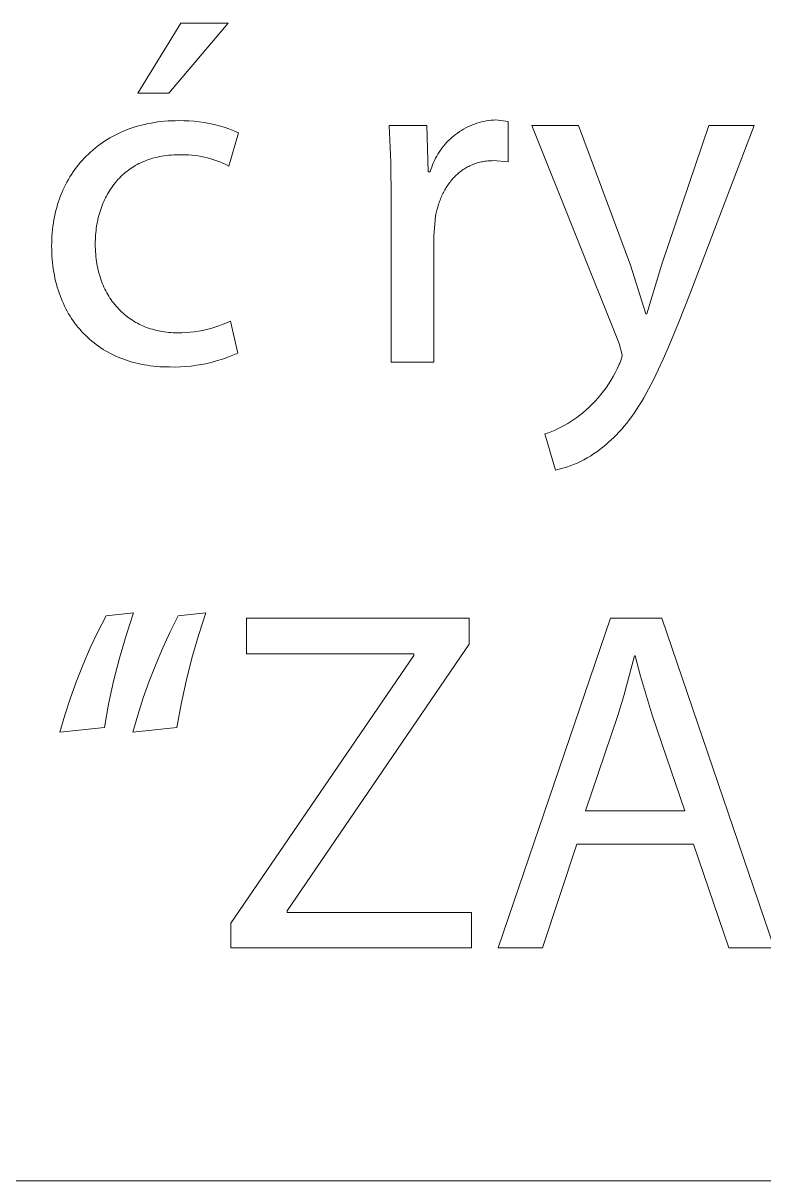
# Model space of a CAD drawing. Header units: millimetres. Extents: x 1383 to 4664, y -160 to 2132.
# Drawn here: x 3868.9 to 3918.6, y -159.9 to -82.2 of the extents above; entities that cross this region are included whole.
import ezdxf

# ---------------------------------------------------------------- set-up
doc = ezdxf.new("R2010")
doc.units = ezdxf.units.MM
doc.header["$MEASUREMENT"] = 0
doc.layers.add('Domyślny', color=7, linetype='Continuous', true_color=0x000000)

msp = doc.modelspace()

# ---------------------------------------------------------------- linework, layer by layer
at = {"layer": 'Domyślny', "color": 18, "lineweight": 15, "true_color": 0x000000}
for p, q in [((3876.548, -86.912), (3879.432, -82.213)), ((3882.623, -82.213), (3878.624, -86.912)), ((3879.432, -82.213), (3882.623, -82.213)), ((3878.624, -86.912), (3876.548, -86.912)), ((3875.589, -89.466), (3875.783, -89.387)), ((3875.783, -89.387), (3875.98, -89.313)), ((3875.98, -89.313), (3876.18, -89.243)), ((3876.18, -89.243), (3876.384, -89.178)), ((3876.384, -89.178), (3876.59, -89.117)), ((3876.59, -89.117), (3876.8, -89.061)), ((3876.8, -89.061), (3877.013, -89.009)), ((3877.013, -89.009), (3877.229, -88.962)), ((3877.229, -88.962), (3877.447, -88.92)), ((3877.447, -88.92), (3877.669, -88.882)), ((3877.669, -88.882), (3877.894, -88.85)), ((3877.894, -88.85), (3878.121, -88.822)), ((3878.121, -88.822), (3878.352, -88.799)), ((3878.352, -88.799), (3878.585, -88.781)), ((3878.585, -88.781), (3878.821, -88.768)), ((3878.821, -88.768), (3879.06, -88.761)), ((3879.06, -88.761), (3879.301, -88.758)), ((3879.301, -88.758), (3879.644, -88.761)), ((3879.644, -88.761), (3879.987, -88.775)), ((3879.987, -88.775), (3880.33, -88.802)), ((3880.33, -88.802), (3880.671, -88.84)), ((3880.671, -88.84), (3881.011, -88.89)), ((3881.011, -88.89), (3881.348, -88.952)), ((3881.348, -88.952), (3881.684, -89.026)), ((3881.684, -89.026), (3882.016, -89.111)), ((3882.016, -89.111), (3882.346, -89.208)), ((3882.346, -89.208), (3882.672, -89.316)), ((3882.672, -89.316), (3882.993, -89.436)), ((3893.524, -91.554), (3893.417, -89.075)), ((3893.417, -89.075), (3895.952, -89.075)), ((3895.952, -89.075), (3896.051, -92.189)), ((3898.283, -89.41), (3898.422, -89.328)), ((3898.422, -89.328), (3898.565, -89.251)), ((3898.565, -89.251), (3898.71, -89.178)), ((3898.71, -89.178), (3898.857, -89.111)), ((3898.857, -89.111), (3899.007, -89.048)), ((3899.007, -89.048), (3899.158, -88.991)), ((3899.158, -88.991), (3899.312, -88.939)), ((3899.312, -88.939), (3899.467, -88.892)), ((3899.467, -88.892), (3899.624, -88.85)), ((3899.624, -88.85), (3899.782, -88.814)), ((3899.782, -88.814), (3899.941, -88.783)), ((3899.941, -88.783), (3900.101, -88.758)), ((3900.101, -88.758), (3900.262, -88.738)), ((3900.262, -88.738), (3900.423, -88.723)), ((3900.423, -88.723), (3900.585, -88.714)), ((3900.585, -88.714), (3901.404, -88.813)), ((3901.404, -88.813), (3901.404, -91.533)), ((3908.86, -103.725), (3902.993, -89.074)), ((3902.993, -89.074), (3906.14, -89.074)), ((3906.14, -89.074), (3909.625, -98.459)), ((3911.723, -98.405), (3914.88, -89.074)), ((3917.929, -89.074), (3913.602, -100.404)), ((3914.88, -89.074), (3917.929, -89.074)), ((3874.158, -90.248), (3874.325, -90.136)), ((3874.325, -90.136), (3874.496, -90.028)), ((3874.496, -90.028), (3874.669, -89.924)), ((3874.669, -89.924), (3874.846, -89.824)), ((3874.846, -89.824), (3875.027, -89.728)), ((3875.027, -89.728), (3875.211, -89.637)), ((3875.211, -89.637), (3875.398, -89.549)), ((3875.398, -89.549), (3875.589, -89.466)), ((3883.311, -89.567), (3882.655, -91.806)), ((3882.993, -89.436), (3883.311, -89.567)), ((3897.282, -90.228), (3897.394, -90.112)), ((3897.394, -90.112), (3897.51, -89.999)), ((3897.51, -89.999), (3897.631, -89.89)), ((3897.631, -89.89), (3897.754, -89.785)), ((3897.754, -89.785), (3897.882, -89.685)), ((3897.882, -89.685), (3898.012, -89.589)), ((3898.012, -89.589), (3898.146, -89.497)), ((3898.146, -89.497), (3898.283, -89.41)), ((3873.234, -91), (3873.379, -90.865)), ((3873.379, -90.865), (3873.527, -90.734)), ((3873.527, -90.734), (3873.68, -90.607)), ((3873.68, -90.607), (3873.836, -90.483)), ((3873.836, -90.483), (3873.995, -90.363)), ((3873.995, -90.363), (3874.158, -90.248)), ((3896.696, -91.003), (3896.782, -90.866)), ((3896.782, -90.866), (3896.873, -90.732)), ((3896.873, -90.732), (3896.969, -90.601)), ((3896.969, -90.601), (3897.069, -90.473)), ((3897.069, -90.473), (3897.173, -90.349)), ((3897.173, -90.349), (3897.282, -90.228)), ((3872.566, -91.727), (3872.692, -91.575)), ((3872.692, -91.575), (3872.821, -91.426)), ((3872.821, -91.426), (3872.955, -91.28)), ((3872.955, -91.28), (3873.092, -91.139)), ((3873.092, -91.139), (3873.234, -91)), ((3876.506, -91.711), (3876.384, -91.779)), ((3876.63, -91.646), (3876.506, -91.711)), ((3876.756, -91.584), (3876.63, -91.646)), ((3876.886, -91.526), (3876.756, -91.584)), ((3877.018, -91.47), (3876.886, -91.526)), ((3877.152, -91.418), (3877.018, -91.47)), ((3877.289, -91.369), (3877.152, -91.418)), ((3877.429, -91.323), (3877.289, -91.369)), ((3877.571, -91.281), (3877.429, -91.323)), ((3877.716, -91.242), (3877.571, -91.281)), ((3877.863, -91.207), (3877.716, -91.242)), ((3878.012, -91.175), (3877.863, -91.207)), ((3878.165, -91.147), (3878.012, -91.175)), ((3878.32, -91.122), (3878.165, -91.147)), ((3878.477, -91.101), (3878.32, -91.122)), ((3878.637, -91.084), (3878.477, -91.101)), ((3878.799, -91.07), (3878.637, -91.084)), ((3878.964, -91.06), (3878.799, -91.07)), ((3879.131, -91.054), (3878.964, -91.06)), ((3879.301, -91.052), (3879.131, -91.054)), ((3879.518, -91.047), (3879.301, -91.052)), ((3879.736, -91.048), (3879.518, -91.047)), ((3879.953, -91.057), (3879.736, -91.048)), ((3880.17, -91.073), (3879.953, -91.057)), ((3880.386, -91.095), (3880.17, -91.073)), ((3880.601, -91.126), (3880.386, -91.095)), ((3880.815, -91.163), (3880.601, -91.126)), ((3881.028, -91.207), (3880.815, -91.163)), ((3881.24, -91.258), (3881.028, -91.207)), ((3881.449, -91.316), (3881.24, -91.258)), ((3881.656, -91.381), (3881.449, -91.316)), ((3881.862, -91.453), (3881.656, -91.381)), ((3882.064, -91.531), (3881.862, -91.453)), ((3882.264, -91.616), (3882.064, -91.531)), ((3882.461, -91.708), (3882.264, -91.616)), ((3882.655, -91.806), (3882.461, -91.708)), ((3893.549, -94.035), (3893.524, -91.554)), ((3896.336, -91.728), (3896.398, -91.578)), ((3896.398, -91.578), (3896.465, -91.431)), ((3896.465, -91.431), (3896.537, -91.285)), ((3896.537, -91.285), (3896.614, -91.143)), ((3896.614, -91.143), (3896.696, -91.003)), ((3899.004, -91.719), (3898.924, -91.753)), ((3899.084, -91.687), (3899.004, -91.719)), ((3899.166, -91.656), (3899.084, -91.687)), ((3899.249, -91.628), (3899.166, -91.656)), ((3899.332, -91.601), (3899.249, -91.628)), ((3899.417, -91.577), (3899.332, -91.601)), ((3899.502, -91.554), (3899.417, -91.577)), ((3899.589, -91.534), (3899.502, -91.554)), ((3899.676, -91.516), (3899.589, -91.534)), ((3899.765, -91.5), (3899.676, -91.516)), ((3899.854, -91.485), (3899.765, -91.5)), ((3899.945, -91.473), (3899.854, -91.485)), ((3900.036, -91.464), (3899.945, -91.473)), ((3900.128, -91.456), (3900.036, -91.464)), ((3900.221, -91.45), (3900.128, -91.456)), ((3900.315, -91.447), (3900.221, -91.45)), ((3900.41, -91.446), (3900.315, -91.447)), ((3901.404, -91.533), (3900.41, -91.446)), ((3871.997, -92.539), (3872.102, -92.37)), ((3872.102, -92.37), (3872.212, -92.205)), ((3872.212, -92.205), (3872.326, -92.042)), ((3872.326, -92.042), (3872.444, -91.883)), ((3872.444, -91.883), (3872.566, -91.727)), ((3875.506, -92.426), (3875.408, -92.52)), ((3875.606, -92.336), (3875.506, -92.426)), ((3875.71, -92.248), (3875.606, -92.336)), ((3875.815, -92.163), (3875.71, -92.248)), ((3875.924, -92.08), (3875.815, -92.163)), ((3876.035, -92.001), (3875.924, -92.08)), ((3876.149, -91.924), (3876.035, -92.001)), ((3876.265, -91.85), (3876.149, -91.924)), ((3876.384, -91.779), (3876.265, -91.85)), ((3896.051, -92.189), (3896.182, -92.189)), ((3896.182, -92.189), (3896.228, -92.033)), ((3896.228, -92.033), (3896.28, -91.88)), ((3896.28, -91.88), (3896.336, -91.728)), ((3897.862, -92.484), (3897.8, -92.546)), ((3897.924, -92.423), (3897.862, -92.484)), ((3897.988, -92.364), (3897.924, -92.423)), ((3898.054, -92.307), (3897.988, -92.364)), ((3898.12, -92.251), (3898.054, -92.307)), ((3898.187, -92.197), (3898.12, -92.251)), ((3898.256, -92.145), (3898.187, -92.197)), ((3898.326, -92.094), (3898.256, -92.145)), ((3898.397, -92.045), (3898.326, -92.094)), ((3898.469, -91.998), (3898.397, -92.045)), ((3898.542, -91.953), (3898.469, -91.998)), ((3898.616, -91.909), (3898.542, -91.953)), ((3898.692, -91.867), (3898.616, -91.909)), ((3898.768, -91.827), (3898.692, -91.867)), ((3898.846, -91.789), (3898.768, -91.827)), ((3898.924, -91.753), (3898.846, -91.789)), ((3871.53, -93.429), (3871.615, -93.245)), ((3871.615, -93.245), (3871.704, -93.064)), ((3871.704, -93.064), (3871.797, -92.886)), ((3871.797, -92.886), (3871.895, -92.711)), ((3871.895, -92.711), (3871.997, -92.539)), ((3874.797, -93.241), (3874.721, -93.353)), ((3874.876, -93.131), (3874.797, -93.241)), ((3874.958, -93.023), (3874.876, -93.131)), ((3875.043, -92.917), (3874.958, -93.023)), ((3875.13, -92.814), (3875.043, -92.917)), ((3875.22, -92.714), (3875.13, -92.814)), ((3875.313, -92.615), (3875.22, -92.714)), ((3875.408, -92.52), (3875.313, -92.615)), ((3897.252, -93.252), (3897.204, -93.331)), ((3897.301, -93.175), (3897.252, -93.252)), ((3897.351, -93.099), (3897.301, -93.175)), ((3897.403, -93.025), (3897.351, -93.099)), ((3897.456, -92.952), (3897.403, -93.025)), ((3897.51, -92.881), (3897.456, -92.952)), ((3897.566, -92.811), (3897.51, -92.881)), ((3897.622, -92.742), (3897.566, -92.811)), ((3897.68, -92.675), (3897.622, -92.742)), ((3897.74, -92.61), (3897.68, -92.675)), ((3897.8, -92.546), (3897.74, -92.61)), ((3871.233, -94.193), (3871.301, -93.998)), ((3871.301, -93.998), (3871.373, -93.805)), ((3871.373, -93.805), (3871.449, -93.616)), ((3871.449, -93.616), (3871.53, -93.429)), ((3874.379, -93.946), (3874.318, -94.071)), ((3874.442, -93.824), (3874.379, -93.946)), ((3874.507, -93.703), (3874.442, -93.824)), ((3874.576, -93.584), (3874.507, -93.703)), ((3874.647, -93.468), (3874.576, -93.584)), ((3874.721, -93.353), (3874.647, -93.468)), ((3893.549, -104.972), (3893.549, -94.035)), ((3896.871, -94.006), (3896.836, -94.096)), ((3896.908, -93.917), (3896.871, -94.006)), ((3896.946, -93.83), (3896.908, -93.917)), ((3896.986, -93.743), (3896.946, -93.83)), ((3897.027, -93.658), (3896.986, -93.743)), ((3897.069, -93.574), (3897.027, -93.658)), ((3897.113, -93.492), (3897.069, -93.574)), ((3897.158, -93.411), (3897.113, -93.492)), ((3897.204, -93.331), (3897.158, -93.411)), ((3871.008, -94.999), (3871.057, -94.794)), ((3871.057, -94.794), (3871.112, -94.591)), ((3871.112, -94.591), (3871.17, -94.391)), ((3871.17, -94.391), (3871.233, -94.193)), ((3874.059, -94.722), (3874.015, -94.857)), ((3874.105, -94.588), (3874.059, -94.722)), ((3874.154, -94.456), (3874.105, -94.588)), ((3874.206, -94.326), (3874.154, -94.456)), ((3874.261, -94.197), (3874.206, -94.326)), ((3874.318, -94.071), (3874.261, -94.197)), ((3896.628, -94.759), (3896.582, -94.958)), ((3896.68, -94.564), (3896.628, -94.759)), ((3896.738, -94.374), (3896.68, -94.564)), ((3896.769, -94.28), (3896.738, -94.374)), ((3896.802, -94.188), (3896.769, -94.28)), ((3896.836, -94.096), (3896.802, -94.188)), ((3870.886, -95.631), (3870.922, -95.418)), ((3870.922, -95.418), (3870.963, -95.207)), ((3870.963, -95.207), (3871.008, -94.999)), ((3873.838, -95.556), (3873.811, -95.7)), ((3873.868, -95.413), (3873.838, -95.556)), ((3873.901, -95.272), (3873.868, -95.413)), ((3873.936, -95.132), (3873.901, -95.272)), ((3873.974, -94.994), (3873.936, -95.132)), ((3874.015, -94.857), (3873.974, -94.994)), ((3896.542, -95.161), (3896.411, -96.505)), ((3896.582, -94.958), (3896.542, -95.161)), ((3870.79, -96.504), (3870.807, -96.282)), ((3870.807, -96.282), (3870.829, -96.063)), ((3870.829, -96.063), (3870.855, -95.846)), ((3870.855, -95.846), (3870.886, -95.631)), ((3873.732, -96.289), (3873.719, -96.44)), ((3873.747, -96.14), (3873.732, -96.289)), ((3873.766, -95.992), (3873.747, -96.14)), ((3873.787, -95.846), (3873.766, -95.992)), ((3873.811, -95.7), (3873.787, -95.846)), ((3870.768, -97.182), (3870.77, -96.954)), ((3870.77, -96.954), (3870.778, -96.728)), ((3870.778, -96.728), (3870.79, -96.504)), ((3873.697, -96.897), (3873.696, -97.051)), ((3873.696, -97.051), (3873.698, -97.222)), ((3873.702, -96.743), (3873.697, -96.897)), ((3873.709, -96.591), (3873.702, -96.743)), ((3873.719, -96.44), (3873.709, -96.591)), ((3896.411, -96.505), (3896.411, -104.972)), ((3870.77, -97.409), (3870.768, -97.182)), ((3870.777, -97.633), (3870.77, -97.409)), ((3870.788, -97.855), (3870.777, -97.633)), ((3870.804, -98.074), (3870.788, -97.855)), ((3873.698, -97.222), (3873.703, -97.392)), ((3873.703, -97.392), (3873.711, -97.559)), ((3873.711, -97.559), (3873.723, -97.724)), ((3873.723, -97.724), (3873.739, -97.888)), ((3873.739, -97.888), (3873.757, -98.049)), ((3870.824, -98.291), (3870.804, -98.074)), ((3870.849, -98.506), (3870.824, -98.291)), ((3870.878, -98.717), (3870.849, -98.506)), ((3870.911, -98.927), (3870.878, -98.717)), ((3873.757, -98.049), (3873.779, -98.207)), ((3873.779, -98.207), (3873.804, -98.364)), ((3873.804, -98.364), (3873.832, -98.518)), ((3873.832, -98.518), (3873.863, -98.67)), ((3873.863, -98.67), (3873.897, -98.82)), ((3909.625, -98.459), (3910.641, -101.726)), ((3910.707, -101.726), (3911.723, -98.405)), ((3870.949, -99.133), (3870.911, -98.927)), ((3870.991, -99.337), (3870.949, -99.133)), ((3871.037, -99.538), (3870.991, -99.337)), ((3873.897, -98.82), (3873.935, -98.968)), ((3873.935, -98.968), (3873.975, -99.113)), ((3873.975, -99.113), (3874.018, -99.256)), ((3874.018, -99.256), (3874.065, -99.396)), ((3874.065, -99.396), (3874.114, -99.535)), ((3871.087, -99.737), (3871.037, -99.538)), ((3871.141, -99.932), (3871.087, -99.737)), ((3871.2, -100.125), (3871.141, -99.932)), ((3871.263, -100.315), (3871.2, -100.125)), ((3874.114, -99.535), (3874.166, -99.67)), ((3874.166, -99.67), (3874.221, -99.804)), ((3874.221, -99.804), (3874.279, -99.935)), ((3874.279, -99.935), (3874.34, -100.063)), ((3874.34, -100.063), (3874.403, -100.19)), ((3874.403, -100.19), (3874.469, -100.313)), ((3871.33, -100.502), (3871.263, -100.315)), ((3871.4, -100.685), (3871.33, -100.502)), ((3871.475, -100.866), (3871.4, -100.685)), ((3871.554, -101.044), (3871.475, -100.866)), ((3871.637, -101.219), (3871.554, -101.044)), ((3874.469, -100.313), (3874.538, -100.434)), ((3874.538, -100.434), (3874.609, -100.553)), ((3874.609, -100.553), (3874.683, -100.669)), ((3874.683, -100.669), (3874.76, -100.783)), ((3874.76, -100.783), (3874.839, -100.894)), ((3874.839, -100.894), (3874.92, -101.002)), ((3874.92, -101.002), (3875.004, -101.108)), ((3913.602, -100.404), (3912.852, -102.327)), ((3871.723, -101.391), (3871.637, -101.219)), ((3871.814, -101.56), (3871.723, -101.391)), ((3871.908, -101.725), (3871.814, -101.56)), ((3872.007, -101.887), (3871.908, -101.725)), ((3875.004, -101.108), (3875.091, -101.211)), ((3875.091, -101.211), (3875.18, -101.311)), ((3875.18, -101.311), (3875.271, -101.409)), ((3875.271, -101.409), (3875.364, -101.504)), ((3875.364, -101.504), (3875.46, -101.596)), ((3875.46, -101.596), (3875.558, -101.686)), ((3875.558, -101.686), (3875.658, -101.773)), ((3875.658, -101.773), (3875.76, -101.857)), ((3910.641, -101.726), (3910.707, -101.726)), ((3872.109, -102.046), (3872.007, -101.887)), ((3872.214, -102.202), (3872.109, -102.046)), ((3872.324, -102.354), (3872.214, -102.202)), ((3872.437, -102.503), (3872.324, -102.354)), ((3872.554, -102.648), (3872.437, -102.503)), ((3875.76, -101.857), (3875.865, -101.938)), ((3875.865, -101.938), (3875.972, -102.017)), ((3875.972, -102.017), (3876.08, -102.092)), ((3876.08, -102.092), (3876.191, -102.165)), ((3876.191, -102.165), (3876.304, -102.235)), ((3876.304, -102.235), (3876.418, -102.302)), ((3876.418, -102.302), (3876.535, -102.366)), ((3876.535, -102.366), (3876.653, -102.427)), ((3876.653, -102.427), (3876.773, -102.485)), ((3876.773, -102.485), (3876.896, -102.541)), ((3876.896, -102.541), (3877.019, -102.593)), ((3877.019, -102.593), (3877.145, -102.642)), ((3881.714, -102.628), (3881.982, -102.539)), ((3881.982, -102.539), (3882.246, -102.441)), ((3882.246, -102.441), (3882.507, -102.334)), ((3882.507, -102.334), (3882.765, -102.219)), ((3882.765, -102.219), (3883.256, -104.371)), ((3912.852, -102.327), (3912.151, -104.02)), ((3872.674, -102.791), (3872.554, -102.648)), ((3872.798, -102.929), (3872.674, -102.791)), ((3872.926, -103.064), (3872.798, -102.929)), ((3873.057, -103.196), (3872.926, -103.064)), ((3873.191, -103.324), (3873.057, -103.196)), ((3873.329, -103.448), (3873.191, -103.324)), ((3877.145, -102.642), (3877.272, -102.688)), ((3877.272, -102.688), (3877.401, -102.731)), ((3877.401, -102.731), (3877.532, -102.771)), ((3877.532, -102.771), (3877.664, -102.808)), ((3877.664, -102.808), (3877.798, -102.842)), ((3877.798, -102.842), (3877.933, -102.873)), ((3877.933, -102.873), (3878.07, -102.901)), ((3878.07, -102.901), (3878.208, -102.925)), ((3878.208, -102.925), (3878.348, -102.946)), ((3878.348, -102.946), (3878.489, -102.964)), ((3878.489, -102.964), (3878.631, -102.979)), ((3878.631, -102.979), (3878.775, -102.991)), ((3878.775, -102.991), (3878.92, -102.999)), ((3878.92, -102.999), (3879.066, -103.004)), ((3879.066, -103.004), (3879.214, -103.005)), ((3879.214, -103.005), (3879.496, -103.002)), ((3879.496, -103.002), (3879.777, -102.988)), ((3879.777, -102.988), (3880.059, -102.965)), ((3880.059, -102.965), (3880.339, -102.932)), ((3880.339, -102.932), (3880.618, -102.89)), ((3880.618, -102.89), (3880.895, -102.839)), ((3880.895, -102.839), (3881.17, -102.778)), ((3881.17, -102.778), (3881.443, -102.707)), ((3881.443, -102.707), (3881.714, -102.628)), ((3873.471, -103.568), (3873.329, -103.448)), ((3873.616, -103.685), (3873.471, -103.568)), ((3873.764, -103.798), (3873.616, -103.685)), ((3873.915, -103.908), (3873.764, -103.798)), ((3874.07, -104.013), (3873.915, -103.908)), ((3874.228, -104.115), (3874.07, -104.013)), ((3874.39, -104.213), (3874.228, -104.115)), ((3909.068, -104.479), (3908.86, -103.725)), ((3912.151, -104.02), (3911.814, -104.785)), ((3874.554, -104.307), (3874.39, -104.213)), ((3874.722, -104.396), (3874.554, -104.307)), ((3874.893, -104.482), (3874.722, -104.396)), ((3875.066, -104.564), (3874.893, -104.482)), ((3875.243, -104.642), (3875.066, -104.564)), ((3875.423, -104.715), (3875.243, -104.642)), ((3875.606, -104.785), (3875.423, -104.715)), ((3875.792, -104.85), (3875.606, -104.785)), ((3875.981, -104.911), (3875.792, -104.85)), ((3876.173, -104.967), (3875.981, -104.911)), ((3881.902, -104.874), (3881.553, -104.97)), ((3882.247, -104.766), (3881.902, -104.874)), ((3882.588, -104.646), (3882.247, -104.766)), ((3882.924, -104.514), (3882.588, -104.646)), ((3883.256, -104.371), (3882.924, -104.514)), ((3908.925, -104.989), (3908.95, -104.927)), ((3908.95, -104.927), (3908.973, -104.865)), ((3908.973, -104.865), (3908.994, -104.802)), ((3908.994, -104.802), (3909.013, -104.739)), ((3909.013, -104.739), (3909.029, -104.674)), ((3909.029, -104.674), (3909.044, -104.61)), ((3909.044, -104.61), (3909.057, -104.545)), ((3909.057, -104.545), (3909.068, -104.479)), ((3911.814, -104.785), (3911.483, -105.5)), ((3876.368, -105.02), (3876.173, -104.967)), ((3876.565, -105.068), (3876.368, -105.02)), ((3876.765, -105.111), (3876.565, -105.068)), ((3876.969, -105.151), (3876.765, -105.111)), ((3877.174, -105.185), (3876.969, -105.151)), ((3877.383, -105.215), (3877.174, -105.185)), ((3877.594, -105.241), (3877.383, -105.215)), ((3877.808, -105.262), (3877.594, -105.241)), ((3878.024, -105.279), (3877.808, -105.262)), ((3878.244, -105.29), (3878.024, -105.279)), ((3878.465, -105.298), (3878.244, -105.29)), ((3878.689, -105.3), (3878.465, -105.298)), ((3879.051, -105.302), (3878.689, -105.3)), ((3879.412, -105.291), (3879.051, -105.302)), ((3879.773, -105.269), (3879.412, -105.291)), ((3880.133, -105.233), (3879.773, -105.269)), ((3880.491, -105.186), (3880.133, -105.233)), ((3880.847, -105.126), (3880.491, -105.186)), ((3881.202, -105.054), (3880.847, -105.126)), ((3881.553, -104.97), (3881.202, -105.054)), ((3896.411, -104.972), (3893.549, -104.972)), ((3908.448, -105.949), (3908.587, -105.693)), ((3908.587, -105.693), (3908.717, -105.433)), ((3908.717, -105.433), (3908.838, -105.168)), ((3908.838, -105.168), (3908.869, -105.109)), ((3908.869, -105.109), (3908.898, -105.049)), ((3908.898, -105.049), (3908.925, -104.989)), ((3911.483, -105.5), (3911.158, -106.166)), ((3907.982, -106.688), (3908.145, -106.447)), ((3908.145, -106.447), (3908.301, -106.201)), ((3908.301, -106.201), (3908.448, -105.949)), ((3911.158, -106.166), (3910.835, -106.786)), ((3907.443, -107.375), (3907.63, -107.152)), ((3907.63, -107.152), (3907.81, -106.923)), ((3907.81, -106.923), (3907.982, -106.688)), ((3910.835, -106.786), (3910.514, -107.362)), ((3906.624, -108.202), (3906.839, -108.006)), ((3906.839, -108.006), (3907.047, -107.802)), ((3907.047, -107.802), (3907.249, -107.592)), ((3907.249, -107.592), (3907.443, -107.375)), ((3910.192, -107.897), (3910.03, -108.149)), ((3910.353, -107.635), (3910.192, -107.897)), ((3910.514, -107.362), (3910.353, -107.635)), ((3905.825, -108.831), (3906.022, -108.69)), ((3906.022, -108.69), (3906.214, -108.544)), ((3906.214, -108.544), (3906.402, -108.391)), ((3906.402, -108.391), (3906.624, -108.202)), ((3909.704, -108.625), (3909.54, -108.85)), ((3909.868, -108.392), (3909.704, -108.625)), ((3910.03, -108.149), (3909.868, -108.392)), ((3904.333, -109.626), (3904.557, -109.533)), ((3904.557, -109.533), (3904.777, -109.434)), ((3904.777, -109.434), (3904.994, -109.327)), ((3904.994, -109.327), (3905.208, -109.213)), ((3905.208, -109.213), (3905.418, -109.092)), ((3905.418, -109.092), (3905.623, -108.965)), ((3905.623, -108.965), (3905.825, -108.831)), ((3909.036, -109.473), (3908.864, -109.664)), ((3909.206, -109.273), (3909.036, -109.473)), ((3909.373, -109.066), (3909.206, -109.273)), ((3909.54, -108.85), (3909.373, -109.066)), ((3903.878, -109.789), (3904.107, -109.711)), ((3904.588, -112.226), (3903.878, -109.789)), ((3904.107, -109.711), (3904.333, -109.626)), ((3908.15, -110.358), (3907.96, -110.527)), ((3908.333, -110.195), (3908.15, -110.358)), ((3908.512, -110.025), (3908.333, -110.195)), ((3908.689, -109.848), (3908.512, -110.025)), ((3908.864, -109.664), (3908.689, -109.848)), ((3907.149, -111.14), (3906.935, -111.276)), ((3907.36, -110.997), (3907.149, -111.14)), ((3907.565, -110.847), (3907.36, -110.997)), ((3907.765, -110.69), (3907.565, -110.847)), ((3907.96, -110.527), (3907.765, -110.69)), ((3905.8, -111.847), (3905.563, -111.939)), ((3906.035, -111.748), (3905.8, -111.847)), ((3906.265, -111.641), (3906.035, -111.748)), ((3906.492, -111.527), (3906.265, -111.641)), ((3906.716, -111.405), (3906.492, -111.527)), ((3906.935, -111.276), (3906.716, -111.405)), ((3904.835, -112.166), (3904.588, -112.226)), ((3905.08, -112.098), (3904.835, -112.166)), ((3905.323, -112.023), (3905.08, -112.098)), ((3905.563, -111.939), (3905.323, -112.023)), ((3873.872, -123.072), (3874.418, -121.999)), ((3874.418, -121.999), (3876.254, -121.813)), ((3876.254, -121.813), (3875.759, -123.321)), ((3878.729, -123.073), (3879.269, -121.999)), ((3879.269, -121.999), (3881.116, -121.813)), ((3881.116, -121.813), (3880.623, -123.321)), ((3883.854, -124.566), (3883.854, -122.173)), ((3883.854, -122.173), (3898.79, -122.173)), ((3898.79, -122.173), (3898.79, -123.91)), ((3900.745, -144.303), (3908.284, -122.167)), ((3908.284, -122.167), (3911.715, -122.167)), ((3911.715, -122.167), (3919.276, -144.303)), ((3873.361, -124.162), (3873.872, -123.072)), ((3875.759, -123.321), (3875.317, -124.844)), ((3878.222, -124.162), (3878.729, -123.073)), ((3880.623, -123.321), (3880.183, -124.845)), ((3872.883, -125.268), (3873.361, -124.162)), ((3877.751, -125.268), (3878.222, -124.162)), ((3898.79, -123.91), (3886.574, -141.807)), ((3875.317, -124.844), (3874.927, -126.383)), ((3880.183, -124.845), (3879.796, -126.383)), ((3882.794, -142.637), (3895.075, -124.664)), ((3895.075, -124.566), (3883.854, -124.566)), ((3895.075, -124.664), (3895.075, -124.566)), ((3909.88, -124.702), (3909.543, -126.044)), ((3909.945, -124.702), (3909.88, -124.702)), ((3910.299, -126.059), (3909.945, -124.702)), ((3872.44, -126.387), (3872.883, -125.268)), ((3877.314, -126.388), (3877.751, -125.268)), ((3872.033, -127.52), (3872.44, -126.387)), ((3874.927, -126.383), (3874.591, -127.933)), ((3876.914, -127.521), (3877.314, -126.388)), ((3879.796, -126.383), (3879.462, -127.933)), ((3909.543, -126.044), (3909.175, -127.377)), ((3910.686, -127.407), (3910.299, -126.059)), ((3909.175, -127.377), (3908.776, -128.701)), ((3911.103, -128.745), (3910.686, -127.407)), ((3871.662, -128.666), (3872.033, -127.52)), ((3874.591, -127.933), (3874.309, -129.494)), ((3876.549, -128.666), (3876.914, -127.521)), ((3879.462, -127.933), (3879.182, -129.494)), ((3871.326, -129.822), (3871.662, -128.666)), ((3876.221, -129.822), (3876.549, -128.666)), ((3908.776, -128.701), (3906.602, -135.104)), ((3913.267, -135.104), (3911.103, -128.745)), ((3874.309, -129.494), (3871.326, -129.822)), ((3879.182, -129.494), (3876.221, -129.822)), ((3906.602, -135.104), (3913.267, -135.104)), ((3906.012, -137.344), (3903.717, -144.303)), ((3913.857, -137.344), (3906.012, -137.344)), ((3916.228, -144.303), (3913.857, -137.344)), ((3886.574, -141.807), (3886.574, -141.916)), ((3886.574, -141.916), (3898.954, -141.916)), ((3898.954, -141.916), (3898.954, -144.298)), ((3882.794, -144.298), (3882.794, -142.637)), ((3898.954, -144.298), (3882.794, -144.298)), ((3903.717, -144.303), (3900.745, -144.303)), ((3919.276, -144.303), (3916.228, -144.303)), ((4660.842, -159.944), (1382.856, -159.944)), ((4660.842, -159.944), (3424.001, -159.944))]:
    msp.add_line(p, q, dxfattribs=at)

doc.saveas('drawing.dxf')
